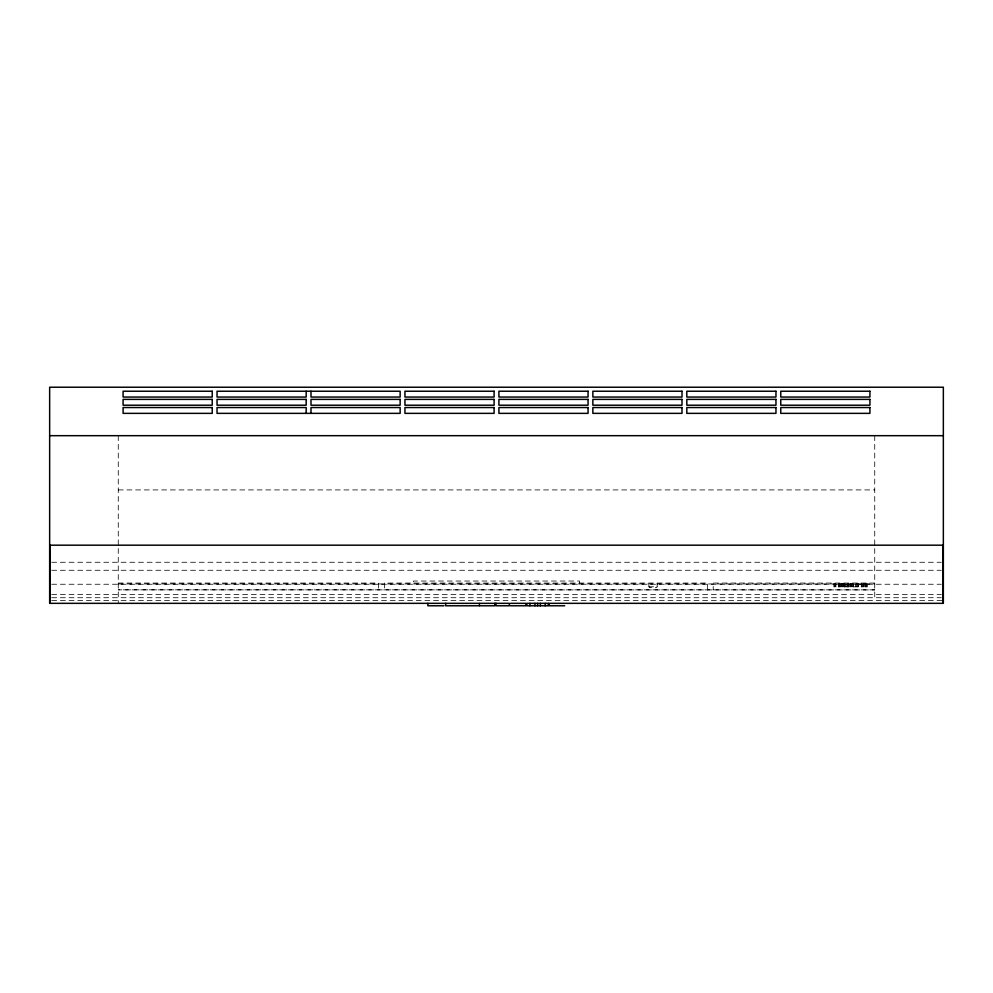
<?xml version="1.0" encoding="UTF-8"?>
<svg xmlns="http://www.w3.org/2000/svg" width="993" height="993" viewBox="0 0 993 993"><rect width="100%" height="100%" fill="white"/><g stroke="black" fill="none" stroke-linecap="round" stroke-linejoin="round"><path stroke-width="0.74" stroke-dasharray="4.96 3.72" d="M657.453 584.083L656.77 587.471L649.298 587.471L648.615 584.083M118.266 489.921L874.734 489.921M51.686 562.261L941.314 562.261M51.686 570.267L941.314 570.267M118.266 583.052L378.556 583.052L378.556 589.929M874.734 583.052L713.21 583.052L713.21 589.929M118.266 583.946L874.734 583.946M51.686 584.244L941.314 584.244M648.615 586.789L657.453 586.789M51.686 594.41L941.314 594.41M51.686 597.724L941.314 597.724M51.686 600.43L943.35 600.43M874.734 435.679L874.734 600.492M867.323 583.896L867.323 586.813L864.208 586.813L864.195 583.896M866.231 583.896L866.231 586.813M865.995 583.896L865.995 586.813M865.784 583.896L865.784 586.813M864.58 583.896L864.58 586.813M863.463 583.896L863.463 586.813L841.356 586.813L841.356 583.896M863.165 583.896L863.165 586.813M862.88 583.896L862.88 586.813M861.787 583.896L861.787 586.813M861.279 583.896L861.279 586.813M858.635 583.896L858.635 586.813M858.25 583.896L858.25 586.813M857.369 583.896L857.369 586.813M856.587 583.896L856.587 586.813M855.581 583.896L855.581 586.813M853.471 583.896L853.471 586.813M852.937 583.896L852.937 586.813M851.907 583.896L851.907 586.813M851.758 583.896L851.758 586.813M850.467 583.896L850.467 586.813M850.231 583.896L850.231 586.813M849.971 583.896L849.971 586.813M848.444 583.896L848.444 586.813M847.377 583.896L847.377 586.813M847.153 583.896L847.141 586.813M847.054 583.896L847.054 586.813M845.552 583.896L845.552 586.813M844.72 583.896L844.72 586.813M844.348 583.896L844.348 586.813M844.124 583.896L844.124 586.813M843.516 583.896L843.516 586.813M843.107 583.896L843.107 586.813M842.734 583.896L842.734 586.813M842.511 583.896L842.511 586.813M841.779 583.896L841.779 586.813M841.58 583.896L841.58 586.813M840.798 583.896L840.798 586.813L833.835 586.813L833.835 583.896M839.941 583.896L839.941 586.813M839.172 583.896L839.172 586.813M838.75 583.896L838.75 586.813M838.452 583.896L838.564 586.813M838.353 583.896L838.353 586.813M835.945 583.896L835.945 586.813M835.448 583.896L835.448 586.813M834.48 583.896L834.48 586.813M707.401 589.929L707.401 583.052L384.365 583.052L384.365 589.929M579.515 583.946L579.515 581.042L413.485 581.042L413.485 583.946M118.266 435.679L118.266 603.334M874.734 589.854L118.266 589.854L874.734 589.929M848.767 586.813L848.767 583.896L848.667 586.813"/><path stroke-width="1.49" d="M49.65 435.679L943.35 435.679M49.65 545.182L943.35 545.182M479.731 603.334L509.384 603.334L509.384 605.78L495.991 605.78L495.991 603.334M510.526 603.334L525.843 603.334L525.843 605.78L510.526 605.78M443.945 605.78L427.871 605.78L427.871 603.334M479.731 605.78L494.837 605.78L494.837 603.334M564.682 605.78L549.179 605.78L549.179 603.334L943.35 603.334L943.35 387.22L49.65 387.22L49.65 603.334L479.396 603.334L479.396 605.78L445.671 605.78L445.671 603.334M942.866 545.182L942.866 603.334M545.194 603.334L545.194 605.78M540.366 603.334L540.366 605.78M537.672 603.334L537.672 605.78M534.979 603.334L534.979 605.78M529.927 603.334L529.927 605.78M310.995 391.23L310.995 397.051L400.142 397.051L400.142 391.23L217.033 391.23L217.033 397.051L306.179 397.051L306.179 391.23M310.995 413.361L310.995 407.54L400.142 407.54L400.142 413.361L217.033 413.361L217.033 407.54L306.179 407.54L306.179 413.361M50.134 545.182L50.134 603.334M212.229 391.23L123.082 391.23L123.082 397.051L212.229 397.051L212.229 391.23M494.092 391.23L404.945 391.23L404.945 397.051L494.092 397.051L494.092 391.23M588.055 391.23L498.908 391.23L498.908 397.051L588.055 397.051L588.055 391.23M682.005 391.23L592.858 391.23L592.858 397.051L682.005 397.051L682.005 391.23M775.967 391.23L686.821 391.23L686.821 397.051L775.967 397.051L775.967 391.23M869.918 391.23L780.771 391.23L780.771 397.051L869.918 397.051L869.918 391.23M212.229 399.385L123.082 399.385L123.082 405.206L212.229 405.206L212.229 399.385M306.179 399.385L217.033 399.385L217.033 405.206L306.179 405.206L306.179 399.385M400.142 399.385L310.995 399.385L310.995 405.206L400.142 405.206L400.142 399.385M494.092 399.385L404.945 399.385L404.945 405.206L494.092 405.206L494.092 399.385M588.055 399.385L498.908 399.385L498.908 405.206L588.055 405.206L588.055 399.385M682.005 399.385L592.858 399.385L592.858 405.206L682.005 405.206L682.005 399.385M775.967 399.385L686.821 399.385L686.821 405.206L775.967 405.206L775.967 399.385M869.918 399.385L780.771 399.385L780.771 405.206L869.918 405.206L869.918 399.385M212.229 407.54L123.082 407.54L123.082 413.361L212.229 413.361L212.229 407.54M494.092 407.54L404.945 407.54L404.945 413.361L494.092 413.361L494.092 407.54M588.055 407.54L498.908 407.54L498.908 413.361L588.055 413.361L588.055 407.54M682.005 407.54L592.858 407.54L592.858 413.361L682.005 413.361L682.005 407.54M775.967 407.54L686.821 407.54L686.821 413.361L775.967 413.361L775.967 407.54M869.918 407.54L780.771 407.54L780.771 413.361L869.918 413.361L869.918 407.54M548.285 603.334L526.849 603.334L526.849 605.78L548.285 605.78L548.285 603.334"/></g></svg>
